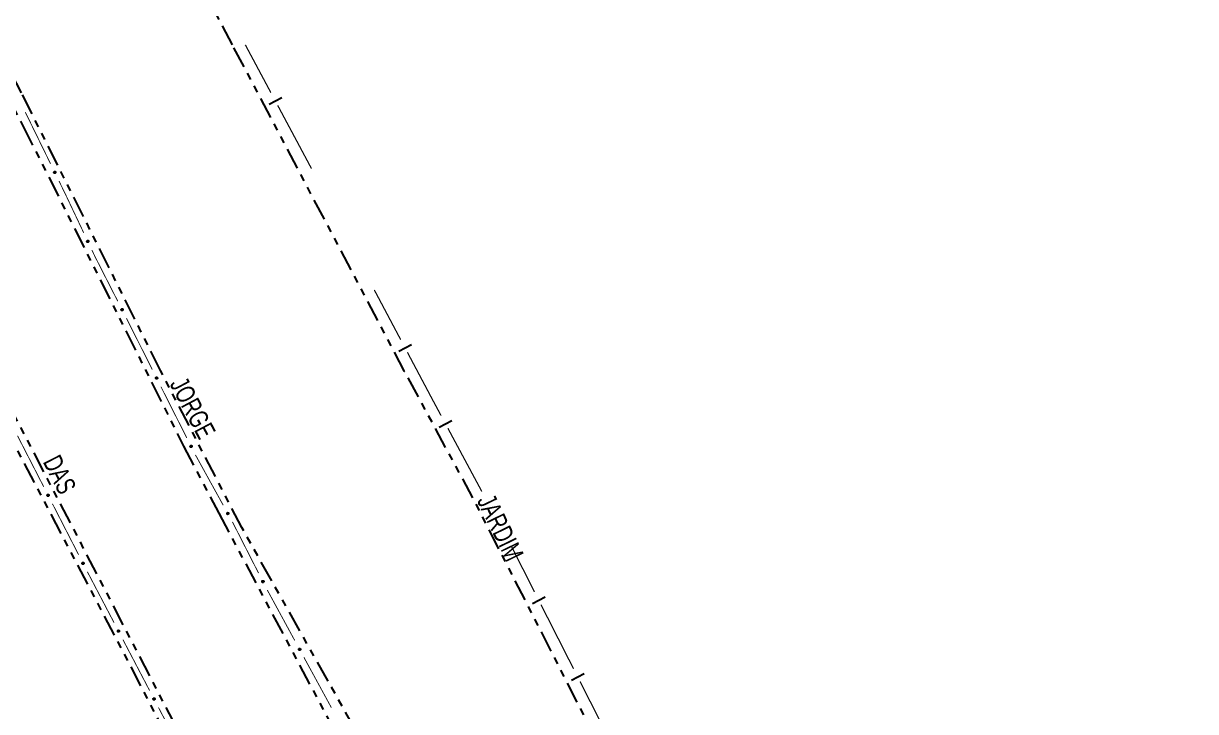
# Model space of a CAD drawing. Extents: x 205807 to 207855, y 4874692 to 4876446.
# Drawn here: x 207431.4 to 207676.4, y 4875464.5 to 4875608.4 of the extents above; entities that cross this region are included whole.
import ezdxf

# ---------------------------------------------------------------- set-up
doc = ezdxf.new("R2010")
doc.units = 0
doc.header["$LTSCALE"] = 1.5
doc.header["$MEASUREMENT"] = 0
doc.linetypes.add('TRACO_25', pattern=[8, 3, -1, 1, -1, 1, -1])
for name, color, linetype in [('LM-LIM-SETORES-BAIRROS', 250, 'CONTINUOUS'), ('SV-EIXO-RUA-N-PAV', 6, 'CONTINUOUS'), ('SV-RUA-NAO-PAV', 7, 'CONTINUOUS'), ('SV-TXT-RUA-N-PAV', 7, 'CONTINUOUS')]:
    doc.layers.add(name, color=color, linetype=linetype)
doc.styles.add('ARIAL', font='ARIAL.SHX')

msp = doc.modelspace()

# ---------------------------------------------------------------- linework, layer by layer
at = {"layer": 'LM-LIM-SETORES-BAIRROS', "const_width": 0.25}
for points in [[(207477.904426, 4875603.581623), (207477.740968, 4875603.887307)], [(207483.09144, 4875593.881371), (207477.904426, 4875603.581623)], [(207491.579281, 4875578.008232), (207484.50608, 4875591.235848)], [(207505.073996, 4875551.956663), (207504.726328, 4875552.611875)], [(207510.229918, 4875542.23985), (207505.073996, 4875551.956663)], [(207516.922327, 4875529.627387), (207511.636079, 4875539.58981)], [(207517.263947, 4875528.991372), (207516.922327, 4875529.627387)], [(207518.683507, 4875526.348485), (207517.263947, 4875528.991372)], [(207527.200867, 4875510.491166), (207520.103067, 4875523.705599)], [(207533.697646, 4875498.413735), (207533.447976, 4875498.906326)], [(207538.21859, 4875489.494034), (207533.697646, 4875498.413735)], [(207540.72675, 4875484.545502), (207539.574873, 4875486.818124)], [(207540.931514, 4875484.142395), (207540.72675, 4875484.545502)], [(207546.366141, 4875473.443571), (207540.931514, 4875484.142395)], [(207554.518082, 4875457.395335), (207547.724798, 4875470.768865)]]:
    msp.add_lwpolyline(points, dxfattribs=at)
at = {"layer": 'LM-LIM-SETORES-BAIRROS'}
for points in [[(207485.357295, 4875592.825009), (207482.711772, 4875591.410369)], [(207512.492379, 4875541.176237), (207509.842339, 4875539.770076)], [(207520.951323, 4875525.296341), (207518.308437, 4875523.876781)], [(207540.460734, 4875488.388235), (207537.784824, 4875487.031952)], [(207548.609265, 4875472.339762), (207545.934559, 4875470.981105)]]:
    msp.add_lwpolyline(points, dxfattribs=at)
at = {"layer": 'SV-EIXO-RUA-N-PAV', "const_width": 0.18}
for points in [[(207431.748091, 4875589.788133), (207437.021225, 4875579.008798)], [(207438.778936, 4875575.415687), (207439.657792, 4875573.619131)], [(207439.657792, 4875573.619131), (207440.040144, 4875572.837527)], [(207440.040144, 4875572.837527), (207443.951349, 4875564.587842)], [(207445.664932, 4875560.973477), (207446.093328, 4875560.069886)], [(207446.093328, 4875560.069886), (207446.323969, 4875559.583408)], [(207446.323969, 4875559.583408), (207451.077551, 4875550.264133)], [(207452.895084, 4875546.700907), (207453.003834, 4875546.487705)], [(207453.003834, 4875546.487705), (207458.293786, 4875535.983914)], [(207460.092988, 4875532.411398), (207460.343764, 4875531.913454)], [(207460.343764, 4875531.913454), (207465.508247, 4875521.702759)], [(207430.107731, 4875522.151284), (207435.590076, 4875511.476833)], [(207467.317358, 4875518.135334), (207473.120005, 4875507.631559)], [(207437.417525, 4875507.918683), (207442.89987, 4875497.244233)], [(207475.053966, 4875504.130166), (207480.504215, 4875493.439292)], [(207444.730044, 4875493.687497), (207450.299397, 4875483.058183)], [(207482.342145, 4875489.886825), (207488.076551, 4875479.345639)], [(207452.155848, 4875479.515079), (207457.725201, 4875468.885765)], [(207489.99049, 4875475.833257), (207495.740785, 4875465.300731)], [(207459.581652, 4875465.342661), (207460.973991, 4875462.685332)]]:
    msp.add_lwpolyline(points, dxfattribs=at)
at = {"layer": 'SV-EIXO-RUA-N-PAV'}
for points in [[(207437.935826, 4875577.38968), (207437.982309, 4875577.374468), (207438.019148, 4875577.35189), (207438.044453, 4875577.324214), (207438.060438, 4875577.293928), (207438.073302, 4875577.261101), (207438.078969, 4875577.225144), (207438.076419, 4875577.183842), (207438.061487, 4875577.137106), (207438.035877, 4875577.100888), (207438.010071, 4875577.074627), (207437.97945, 4875577.056141), (207437.947351, 4875577.044179), (207437.909806, 4875577.039528), (207437.867976, 4875577.042521), (207437.821345, 4875577.058673), (207437.78538, 4875577.081056), (207437.761607, 4875577.108467), (207437.743217, 4875577.13937), (207437.730486, 4875577.173041), (207437.725126, 4875577.208369), (207437.728216, 4875577.25048), (207437.744768, 4875577.296294), (207437.766683, 4875577.332419), (207437.793753, 4875577.356571), (207437.824584, 4875577.373991), (207437.857352, 4875577.387293), (207437.89326, 4875577.394495), (207437.935826, 4875577.38968)], [(207444.846056, 4875562.957646), (207444.892349, 4875562.941867), (207444.928909, 4875562.918839), (207444.953874, 4875562.890855), (207444.969486, 4875562.860375), (207444.981947, 4875562.827394), (207444.987173, 4875562.79137), (207444.984118, 4875562.750102), (207444.968614, 4875562.703553), (207444.942563, 4875562.667651), (207444.916438, 4875562.641708), (207444.885593, 4875562.623598), (207444.85335, 4875562.61203), (207444.81575, 4875562.607839), (207444.77396, 4875562.611344), (207444.72753, 4875562.628066), (207444.691843, 4875562.650888), (207444.668407, 4875562.678588), (207444.650396, 4875562.709713), (207444.638079, 4875562.743537), (207444.633152, 4875562.778929), (207444.636757, 4875562.820999), (207444.653869, 4875562.866607), (207444.676224, 4875562.90246), (207444.703588, 4875562.92628), (207444.734631, 4875562.943321), (207444.767559, 4875562.956221), (207444.803553, 4875562.962982), (207444.846056, 4875562.957646)], [(207452.019092, 4875548.66053), (207452.065822, 4875548.646098), (207452.103034, 4875548.624138), (207452.128798, 4875548.59689), (207452.145287, 4875548.566875), (207452.158697, 4875548.534268), (207452.164965, 4875548.49841), (207452.163105, 4875548.457071), (207452.148957, 4875548.410093), (207452.123956, 4875548.373452), (207452.098593, 4875548.346763), (207452.068285, 4875548.327768), (207452.036391, 4875548.315271), (207451.998929, 4875548.309992), (207451.957054, 4875548.312286), (207451.91016, 4875548.327656), (207451.873826, 4875548.349435), (207451.849598, 4875548.376445), (207451.830694, 4875548.407036), (207451.817402, 4875548.440489), (207451.811452, 4875548.475723), (207451.813837, 4875548.51788), (207451.829621, 4875548.563964), (207451.850929, 4875548.60045), (207451.877592, 4875548.625051), (207451.908128, 4875548.642984), (207451.940669, 4875548.656833), (207451.976451, 4875548.664633), (207452.019092, 4875548.66053)], [(207459.227075, 4875534.375496), (207459.273731, 4875534.360824), (207459.310829, 4875534.338673), (207459.336453, 4875534.311293), (207459.352788, 4875534.281193), (207459.36603, 4875534.248518), (207459.372114, 4875534.212628), (207459.370042, 4875534.1713), (207459.355652, 4875534.124394), (207459.330463, 4875534.087882), (207459.304964, 4875534.061324), (207459.274559, 4875534.042485), (207459.2426, 4875534.030152), (207459.205112, 4875534.025066), (207459.16325, 4875534.027574), (207459.116435, 4875534.043185), (207459.080214, 4875534.06515), (207459.056124, 4875534.092285), (207459.037377, 4875534.122972), (207459.024258, 4875534.156493), (207459.018489, 4875534.191757), (207459.021091, 4875534.233902), (207459.037111, 4875534.279904), (207459.058606, 4875534.31628), (207459.085395, 4875534.340744), (207459.116023, 4875534.35852), (207459.148634, 4875534.372201), (207459.184457, 4875534.379818), (207459.227075, 4875534.375496)], [(207466.444315, 4875520.095956), (207466.490996, 4875520.081364), (207466.528132, 4875520.059278), (207466.553804, 4875520.031942), (207466.57019, 4875520.001871), (207466.583489, 4875519.969218), (207466.589634, 4875519.933339), (207466.587634, 4875519.892007), (207466.573325, 4875519.845077), (207466.5482, 4875519.808521), (207466.522746, 4875519.78192), (207466.492373, 4875519.763027), (207466.460437, 4875519.750639), (207466.422957, 4875519.745488), (207466.38109, 4875519.747925), (207466.334248, 4875519.763455), (207466.29799, 4875519.785357), (207466.273853, 4875519.81245), (207466.255054, 4875519.843105), (207466.241876, 4875519.876603), (207466.236047, 4875519.911857), (207466.238575, 4875519.954006), (207466.254516, 4875520.000036), (207466.275948, 4875520.036449), (207466.302695, 4875520.060959), (207466.333292, 4875520.078788), (207466.36588, 4875520.092525), (207466.401689, 4875520.100204), (207466.444315, 4875520.095956)], [(207436.536079, 4875509.875859), (207436.58285, 4875509.861557), (207436.620122, 4875509.839701), (207436.645962, 4875509.812525), (207436.662535, 4875509.782555), (207436.676036, 4875509.749986), (207436.682403, 4875509.714146), (207436.680659, 4875509.672802), (207436.666641, 4875509.625784), (207436.641742, 4875509.589074), (207436.616454, 4875509.562315), (207436.586199, 4875509.543235), (207436.55434, 4875509.530649), (207436.516892, 4875509.525266), (207436.475012, 4875509.527443), (207436.428074, 4875509.542683), (207436.391681, 4875509.56436), (207436.367377, 4875509.591303), (207436.348388, 4875509.621841), (207436.335003, 4875509.655257), (207436.328955, 4875509.690474), (207436.331223, 4875509.732638), (207436.346878, 4875509.778765), (207436.368084, 4875509.81531), (207436.394679, 4875509.839986), (207436.425164, 4875509.858004), (207436.457667, 4875509.871943), (207436.493427, 4875509.879843), (207436.536079, 4875509.875859)], [(207474.11399, 4875506.059926), (207474.161172, 4875506.047045), (207474.199088, 4875506.026326), (207474.225739, 4875505.999943), (207474.24321, 4875505.970489), (207474.25769, 4875505.938342), (207474.265138, 4875505.902711), (207474.264645, 4875505.861334), (207474.252055, 4875505.813913), (207474.228278, 4875505.776467), (207474.203811, 4875505.748955), (207474.174146, 4875505.728969), (207474.142682, 4875505.715426), (207474.105415, 4875505.708913), (207474.063487, 4875505.709822), (207474.016111, 4875505.723635), (207473.979078, 4875505.744202), (207473.953971, 4875505.770398), (207473.934067, 4875505.800347), (207473.919677, 4875505.833343), (207473.912567, 4875505.868362), (207473.913559, 4875505.910574), (207473.927812, 4875505.957154), (207473.947904, 4875505.994324), (207473.973739, 4875506.019793), (207474.003666, 4875506.038725), (207474.035732, 4875506.05364), (207474.071238, 4875506.062618), (207474.11399, 4875506.059926)], [(207443.845873, 4875495.643259), (207443.892644, 4875495.628957), (207443.929916, 4875495.607101), (207443.955756, 4875495.579924), (207443.972329, 4875495.549955), (207443.98583, 4875495.517386), (207443.992197, 4875495.481546), (207443.990453, 4875495.440202), (207443.976435, 4875495.393184), (207443.951537, 4875495.356474), (207443.926248, 4875495.329714), (207443.895993, 4875495.310634), (207443.864134, 4875495.298049), (207443.826687, 4875495.292666), (207443.784806, 4875495.294843), (207443.737869, 4875495.310082), (207443.701475, 4875495.33176), (207443.677171, 4875495.358703), (207443.658182, 4875495.38924), (207443.644797, 4875495.422657), (207443.638749, 4875495.457874), (207443.641017, 4875495.500037), (207443.656672, 4875495.546165), (207443.677879, 4875495.58271), (207443.704473, 4875495.607386), (207443.734959, 4875495.625404), (207443.767461, 4875495.639343), (207443.803222, 4875495.647243), (207443.845873, 4875495.643259)], [(207481.445403, 4875491.835483), (207481.492131, 4875491.82104), (207481.529337, 4875491.799072), (207481.555096, 4875491.771818), (207481.571578, 4875491.7418), (207481.584981, 4875491.70919), (207481.591241, 4875491.673331), (207481.589372, 4875491.631992), (207481.575213, 4875491.585017), (207481.550205, 4875491.548381), (207481.524836, 4875491.521698), (207481.494524, 4875491.502709), (207481.462627, 4875491.490219), (207481.425163, 4875491.484949), (207481.383289, 4875491.487252), (207481.336398, 4875491.502632), (207481.30007, 4875491.524419), (207481.275847, 4875491.551435), (207481.25695, 4875491.582029), (207481.243665, 4875491.615485), (207481.237723, 4875491.650721), (207481.240118, 4875491.692877), (207481.255912, 4875491.738958), (207481.277228, 4875491.775439), (207481.303896, 4875491.800035), (207481.334436, 4875491.817961), (207481.36698, 4875491.831802), (207481.402764, 4875491.839595), (207481.445403, 4875491.835483)], [(207451.258446, 4875481.46499), (207451.305331, 4875481.45107), (207451.342781, 4875481.429519), (207451.368842, 4875481.402555), (207451.385659, 4875481.372722), (207451.399426, 4875481.340264), (207451.406086, 4875481.304477), (207451.404679, 4875481.26312), (207451.391046, 4875481.215989), (207451.366448, 4875481.179077), (207451.341379, 4875481.152112), (207451.311281, 4875481.132786), (207451.279525, 4875481.11994), (207451.242123, 4875481.114252), (207451.200226, 4875481.116086), (207451.153166, 4875481.130942), (207451.116596, 4875481.152322), (207451.092073, 4875481.179065), (207451.072835, 4875481.209447), (207451.059178, 4875481.242752), (207451.052843, 4875481.277919), (207451.054766, 4875481.320099), (207451.070044, 4875481.366354), (207451.090951, 4875481.403071), (207451.117343, 4875481.427963), (207451.14768, 4875481.446229), (207451.180068, 4875481.460433), (207451.215763, 4875481.468625), (207451.258446, 4875481.46499)], [(207489.123994, 4875477.650096), (207489.171111, 4875477.63698), (207489.208924, 4875477.616072), (207489.235443, 4875477.589557), (207489.252767, 4875477.560017), (207489.267087, 4875477.527798), (207489.274358, 4875477.492131), (207489.273658, 4875477.450756), (207489.260833, 4875477.403399), (207489.23687, 4875477.366071), (207489.212266, 4875477.338682), (207489.182502, 4875477.318843), (207489.150971, 4875477.305457), (207489.113672, 4875477.29913), (207489.071749, 4875477.300248), (207489.024442, 4875477.314296), (207488.987512, 4875477.335047), (207488.962536, 4875477.361368), (207488.942781, 4875477.391416), (207488.928556, 4875477.424483), (207488.92162, 4875477.459536), (207488.922822, 4875477.501744), (207488.937307, 4875477.548252), (207488.957583, 4875477.585322), (207488.983546, 4875477.610661), (207489.013566, 4875477.629444), (207489.045706, 4875477.644199), (207489.081256, 4875477.653001), (207489.123994, 4875477.650096)], [(207458.68425, 4875467.292572), (207458.731135, 4875467.278652), (207458.768585, 4875467.257101), (207458.794646, 4875467.230137), (207458.811463, 4875467.200304), (207458.82523, 4875467.167846), (207458.83189, 4875467.132059), (207458.830483, 4875467.090702), (207458.81685, 4875467.043571), (207458.792252, 4875467.006659), (207458.767183, 4875466.979694), (207458.737085, 4875466.960367), (207458.705329, 4875466.947522), (207458.667927, 4875466.941834), (207458.62603, 4875466.943668), (207458.57897, 4875466.958524), (207458.5424, 4875466.979903), (207458.517877, 4875467.006647), (207458.498639, 4875467.037028), (207458.484982, 4875467.070334), (207458.478647, 4875467.105501), (207458.48057, 4875467.147681), (207458.495848, 4875467.193935), (207458.516755, 4875467.230653), (207458.543147, 4875467.255545), (207458.573484, 4875467.273811), (207458.605872, 4875467.288015), (207458.641567, 4875467.296207), (207458.68425, 4875467.292572)]]:
    msp.add_lwpolyline(points, close=True, dxfattribs=at)
for points in [[(207437.725126, 4875577.208369), (207437.821345, 4875577.058673)], [(207437.728216, 4875577.25048), (207437.867976, 4875577.042521)], [(207437.730284, 4875577.187086), (207437.800104, 4875577.075413)], [(207437.730486, 4875577.173041), (207437.78538, 4875577.081056)], [(207437.731228, 4875577.225524), (207437.840834, 4875577.057361)], [(207437.739553, 4875577.27061), (207437.887093, 4875577.043534)], [(207437.744768, 4875577.296294), (207437.909806, 4875577.039528)], [(207437.755779, 4875577.311967), (207437.925558, 4875577.045641)], [(207437.766683, 4875577.332419), (207437.947351, 4875577.044179)], [(207437.781052, 4875577.341039), (207437.961624, 4875577.052651)], [(207437.793753, 4875577.356571), (207437.97945, 4875577.056141)], [(207437.809923, 4875577.362758), (207437.991641, 4875577.065816)], [(207437.824584, 4875577.373991), (207438.010071, 4875577.074627)], [(207437.843617, 4875577.377722), (207438.02239, 4875577.09301)], [(207437.857352, 4875577.387293), (207438.035877, 4875577.100888)], [(207437.877258, 4875577.386583), (207438.047063, 4875577.123308)], [(207437.89326, 4875577.394495), (207438.061487, 4875577.137106)], [(207437.913297, 4875577.390542), (207438.065714, 4875577.162813)], [(207437.935826, 4875577.38968), (207438.076419, 4875577.183842)], [(207437.960809, 4875577.380365), (207438.074065, 4875577.210951)], [(207437.982309, 4875577.374468), (207438.078969, 4875577.225144)], [(207438.003365, 4875577.361688), (207438.071359, 4875577.250641)], [(207438.019148, 4875577.35189), (207438.073302, 4875577.261101)], [(207444.633152, 4875562.778929), (207444.72753, 4875562.628066)], [(207444.636757, 4875562.820999), (207444.77396, 4875562.611344)], [(207444.638049, 4875562.757584), (207444.706496, 4875562.645064)], [(207444.638079, 4875562.743537), (207444.691843, 4875562.650888)], [(207444.639464, 4875562.796007), (207444.747002, 4875562.626516)], [(207444.64834, 4875562.840989), (207444.793089, 4875562.612123)], [(207444.653869, 4875562.866607), (207444.81575, 4875562.607839)], [(207444.665071, 4875562.882143), (207444.831576, 4875562.613759)], [(207444.676224, 4875562.90246), (207444.85335, 4875562.61203)], [(207444.690698, 4875562.910905), (207444.867725, 4875562.620326)], [(207444.703588, 4875562.92628), (207444.885593, 4875562.623598)], [(207444.719833, 4875562.932268), (207444.897901, 4875562.633123)], [(207444.734631, 4875562.943321), (207444.916438, 4875562.641708)], [(207444.753707, 4875562.946818), (207444.928981, 4875562.659939)], [(207444.767559, 4875562.956221), (207444.942563, 4875562.667651)], [(207444.787454, 4875562.955267), (207444.954023, 4875562.689933)], [(207444.803553, 4875562.962982), (207444.968614, 4875562.703553)], [(207444.82354, 4875562.958784), (207444.973156, 4875562.729206)], [(207444.846056, 4875562.957646), (207444.984118, 4875562.750102)], [(207444.870923, 4875562.948026), (207444.982097, 4875562.777238)], [(207444.892349, 4875562.941867), (207444.987173, 4875562.79137)], [(207444.913247, 4875562.928829), (207444.979876, 4875562.816958)], [(207444.928909, 4875562.918839), (207444.981947, 4875562.827394)], [(207451.811452, 4875548.475723), (207451.91016, 4875548.327656)], [(207451.813837, 4875548.51788), (207451.957054, 4875548.312286)], [(207451.816965, 4875548.454528), (207451.888642, 4875548.344038)], [(207451.817267, 4875548.492977), (207451.929668, 4875548.32667)], [(207451.817402, 4875548.440489), (207451.873826, 4875548.349435)], [(207451.824837, 4875548.538196), (207451.976152, 4875548.313618)], [(207451.829621, 4875548.563964), (207451.998929, 4875548.309992)], [(207451.840369, 4875548.579818), (207452.014576, 4875548.316368)], [(207451.850929, 4875548.60045), (207452.036391, 4875548.315271)], [(207451.865152, 4875548.609309), (207452.05052, 4875548.32398)], [(207451.877592, 4875548.625051), (207452.068285, 4875548.327768)], [(207451.893656, 4875548.631507), (207452.080313, 4875548.337644)], [(207451.908128, 4875548.642984), (207452.098593, 4875548.346763)], [(207451.927095, 4875548.647032), (207452.110603, 4875548.365349)], [(207451.940669, 4875548.656833), (207452.123956, 4875548.373452)], [(207451.960583, 4875548.656455), (207452.134766, 4875548.396056)], [(207451.976451, 4875548.664633), (207452.148957, 4875548.410093)], [(207451.996552, 4875548.661016), (207452.152754, 4875548.435867)], [(207452.019092, 4875548.66053), (207452.163105, 4875548.457071)], [(207452.044227, 4875548.651635), (207452.1603, 4875548.484137)], [(207452.065822, 4875548.646098), (207452.164965, 4875548.49841)], [(207452.087089, 4875548.633671), (207452.15693, 4875548.523777)], [(207452.103034, 4875548.624138), (207452.158697, 4875548.534268)], [(207459.018489, 4875534.191757), (207459.116435, 4875534.043185)], [(207459.021091, 4875534.233902), (207459.16325, 4875534.027574)], [(207459.023893, 4875534.170535), (207459.095001, 4875534.059678)], [(207459.024258, 4875534.156493), (207459.080214, 4875534.06515)], [(207459.024392, 4875534.208981), (207459.135938, 4875534.0421)], [(207459.032194, 4875534.254161), (207459.182354, 4875534.028809)], [(207459.037111, 4875534.279904), (207459.205112, 4875534.025066)], [(207459.04794, 4875534.295703), (207459.220792, 4875534.031361)], [(207459.058606, 4875534.31628), (207459.2426, 4875534.030152)], [(207459.072875, 4875534.325066), (207459.256774, 4875534.038788)], [(207459.085395, 4875534.340744), (207459.274559, 4875534.042485)], [(207459.101492, 4875534.347118), (207459.286637, 4875534.0523)], [(207459.116023, 4875534.35852), (207459.304964, 4875534.061324)], [(207459.135011, 4875534.362471), (207459.317069, 4875534.079848)], [(207459.148634, 4875534.372201), (207459.330463, 4875534.087882)], [(207459.168547, 4875534.371721), (207459.34139, 4875534.11043)], [(207459.184457, 4875534.379818), (207459.355652, 4875534.124394)], [(207459.204538, 4875534.376097), (207459.359582, 4875534.150148)], [(207459.227075, 4875534.375496), (207459.370042, 4875534.1713)], [(207459.252164, 4875534.366471), (207459.367375, 4875534.19838)], [(207459.273731, 4875534.360824), (207459.372114, 4875534.212628)], [(207459.294933, 4875534.348288), (207459.364209, 4875534.238036)], [(207459.310829, 4875534.338673), (207459.36603, 4875534.248518)], [(207466.236047, 4875519.911857), (207466.334248, 4875519.763455)], [(207466.238575, 4875519.954006), (207466.38109, 4875519.747925)], [(207466.241487, 4875519.890644), (207466.312787, 4875519.77991)], [(207466.241876, 4875519.876603), (207466.29799, 4875519.785357)], [(207466.24192, 4875519.929091), (207466.353754, 4875519.762403)], [(207466.249644, 4875519.974285), (207466.400193, 4875519.749192)], [(207466.254516, 4875520.000036), (207466.422957, 4875519.745488)], [(207466.265318, 4875520.015854), (207466.438626, 4875519.751811)], [(207466.275948, 4875520.036449), (207466.460437, 4875519.750639)], [(207466.290202, 4875520.04526), (207466.474595, 4875519.7593)], [(207466.302695, 4875520.060959), (207466.492373, 4875519.763027)], [(207466.318781, 4875520.067361), (207466.504434, 4875519.772863)], [(207466.333292, 4875520.078788), (207466.522746, 4875519.78192)], [(207466.352273, 4875520.082772), (207466.534819, 4875519.800464)], [(207466.36588, 4875520.092525), (207466.5482, 4875519.808521)], [(207466.385793, 4875520.09208), (207466.559087, 4875519.831088)], [(207466.401689, 4875520.100204), (207466.573325, 4875519.845077)], [(207466.421777, 4875520.096518), (207466.57721, 4875519.870838)], [(207466.444315, 4875520.095956), (207466.587634, 4875519.892007)], [(207466.469419, 4875520.086975), (207466.58492, 4875519.919082)], [(207466.490996, 4875520.081364), (207466.589634, 4875519.933339)], [(207466.51222, 4875520.068865), (207466.581686, 4875519.958733)], [(207466.528132, 4875520.059278), (207466.583489, 4875519.969218)], [(207436.328955, 4875509.690474), (207436.428074, 4875509.542683)], [(207436.331223, 4875509.732638), (207436.475012, 4875509.527443)], [(207436.334527, 4875509.669295), (207436.406511, 4875509.559005)], [(207436.334721, 4875509.707744), (207436.447586, 4875509.541752)], [(207436.335003, 4875509.655257), (207436.391681, 4875509.56436)], [(207436.342165, 4875509.752985), (207436.494106, 4875509.528829)], [(207436.346878, 4875509.778765), (207436.516892, 4875509.525266)], [(207436.357582, 4875509.79465), (207436.532522, 4875509.531685)], [(207436.368084, 4875509.81531), (207436.55434, 4875509.530649)], [(207436.382283, 4875509.82421), (207436.568444, 4875509.539397)], [(207436.394679, 4875509.839986), (207436.586199, 4875509.543235)], [(207436.410725, 4875509.846487), (207436.598199, 4875509.553145)], [(207436.425164, 4875509.858004), (207436.616454, 4875509.562315)], [(207436.44412, 4875509.862105), (207436.628412, 4875509.580934)], [(207436.457667, 4875509.871943), (207436.641742, 4875509.589074)], [(207436.477582, 4875509.871621), (207436.65249, 4875509.611708)], [(207436.493427, 4875509.879843), (207436.666641, 4875509.625784)], [(207436.513538, 4875509.876282), (207436.670366, 4875509.651569)], [(207436.536079, 4875509.875859), (207436.680659, 4875509.672802)], [(207436.561239, 4875509.867034), (207436.677778, 4875509.69986)], [(207436.58285, 4875509.861557), (207436.682403, 4875509.714146)], [(207436.60415, 4875509.84919), (207436.674297, 4875509.73949)], [(207436.620122, 4875509.839701), (207436.676036, 4875509.749986)], [(207473.961826, 4875506.003649), (207474.156516, 4875505.724596)], [(207473.973739, 4875506.019793), (207474.174146, 4875505.728969)], [(207473.989581, 4875506.026776), (207474.185841, 4875505.739238)], [(207474.003666, 4875506.038725), (207474.203811, 4875505.748955)], [(207474.02249, 4875506.043397), (207474.2152, 4875505.767928)], [(207474.035732, 4875506.05364), (207474.228278, 4875505.776467)], [(207474.055648, 4875506.053921), (207474.238336, 4875505.799416)], [(207474.071238, 4875506.062618), (207474.252055, 4875505.813913)], [(207474.091446, 4875506.059667), (207474.254999, 4875505.839799)], [(207474.11399, 4875506.059926), (207474.264645, 4875505.861334)], [(207474.139405, 4875506.051865), (207474.260946, 4875505.888292)], [(207474.161172, 4875506.047045), (207474.265138, 4875505.902711)], [(207474.182837, 4875506.035327), (207474.25627, 4875505.927799)], [(207474.199088, 4875506.026326), (207474.25769, 4875505.938342)], [(207473.912567, 4875505.868362), (207474.016111, 4875505.723635)], [(207473.913559, 4875505.910574), (207474.063487, 4875505.709822)], [(207473.917809, 4875505.885798), (207474.035641, 4875505.723295)], [(207473.918777, 4875505.847361), (207473.994064, 4875505.739298)], [(207473.919677, 4875505.833343), (207473.979078, 4875505.744202)], [(207473.923881, 4875505.931243), (207474.082531, 4875505.711785)], [(207473.927812, 4875505.957154), (207474.105415, 4875505.708913)], [(207473.93803, 4875505.973355), (207474.120843, 4875505.715802)], [(207473.947904, 4875505.994324), (207474.142682, 4875505.715426)], [(207443.638749, 4875495.457874), (207443.737869, 4875495.310082)], [(207443.641017, 4875495.500037), (207443.784806, 4875495.294843)], [(207443.644321, 4875495.436695), (207443.716305, 4875495.326405)], [(207443.644515, 4875495.475144), (207443.75738, 4875495.309151)], [(207443.644797, 4875495.422657), (207443.701475, 4875495.33176)], [(207443.65196, 4875495.520384), (207443.8039, 4875495.296229)], [(207443.656672, 4875495.546165), (207443.826687, 4875495.292666)], [(207443.667376, 4875495.562049), (207443.842316, 4875495.299085)], [(207443.677879, 4875495.58271), (207443.864134, 4875495.298049)], [(207443.692077, 4875495.59161), (207443.878239, 4875495.306797)], [(207443.704473, 4875495.607386), (207443.895993, 4875495.310634)], [(207443.720519, 4875495.613887), (207443.907993, 4875495.320545)], [(207443.734959, 4875495.625404), (207443.926248, 4875495.329714)], [(207443.753915, 4875495.629505), (207443.938206, 4875495.348334)], [(207443.767461, 4875495.639343), (207443.951537, 4875495.356474)], [(207443.787376, 4875495.639021), (207443.962284, 4875495.379108)], [(207443.803222, 4875495.647243), (207443.976435, 4875495.393184)], [(207443.823332, 4875495.643682), (207443.980161, 4875495.418968)], [(207443.845873, 4875495.643259), (207443.990453, 4875495.440202)], [(207443.871033, 4875495.634433), (207443.987572, 4875495.46726)], [(207443.892644, 4875495.628957), (207443.992197, 4875495.481546)], [(207443.913945, 4875495.61659), (207443.984092, 4875495.50689)], [(207443.929916, 4875495.607101), (207443.98583, 4875495.517386)], [(207481.237723, 4875491.650721), (207481.336398, 4875491.502632)], [(207481.240118, 4875491.692877), (207481.383289, 4875491.487252)], [(207481.243232, 4875491.629525), (207481.314884, 4875491.519019)], [(207481.243541, 4875491.667974), (207481.355907, 4875491.501643)], [(207481.243665, 4875491.615485), (207481.30007, 4875491.524419)], [(207481.251121, 4875491.713191), (207481.402388, 4875491.48858)], [(207481.255912, 4875491.738958), (207481.425163, 4875491.484949)], [(207481.266663, 4875491.75481), (207481.440812, 4875491.491321)], [(207481.277228, 4875491.775439), (207481.462627, 4875491.490219)], [(207481.291453, 4875491.784296), (207481.476758, 4875491.498925)], [(207481.303896, 4875491.800035), (207481.494524, 4875491.502709)], [(207481.319961, 4875491.806487), (207481.506553, 4875491.512583)], [(207481.334436, 4875491.817961), (207481.524836, 4875491.521698)], [(207481.353404, 4875491.822005), (207481.53685, 4875491.540281)], [(207481.36698, 4875491.831802), (207481.550205, 4875491.548381)], [(207481.386894, 4875491.83142), (207481.56102, 4875491.570983)], [(207481.402764, 4875491.839595), (207481.575213, 4875491.585017)], [(207481.422863, 4875491.835973), (207481.579016, 4875491.61079)], [(207481.445403, 4875491.835483), (207481.589372, 4875491.631992)], [(207481.470536, 4875491.826582), (207481.586572, 4875491.659059)], [(207481.492131, 4875491.82104), (207481.591241, 4875491.673331)], [(207481.513394, 4875491.808609), (207481.583212, 4875491.698699)], [(207481.529337, 4875491.799072), (207481.584981, 4875491.70919)], [(207451.052843, 4875481.277919), (207451.153166, 4875481.130942)], [(207451.054766, 4875481.320099), (207451.200226, 4875481.116086)], [(207451.058468, 4875481.295236), (207451.172684, 4875481.13017)], [(207451.058587, 4875481.256786), (207451.13147, 4875481.147088)], [(207451.059178, 4875481.242752), (207451.116596, 4875481.152322)], [(207451.065542, 4875481.340535), (207451.219308, 4875481.117628)], [(207451.070044, 4875481.366354), (207451.242123, 4875481.114252)], [(207451.080617, 4875481.382325), (207451.2577, 4875481.120798)], [(207451.090951, 4875481.403071), (207451.279525, 4875481.11994)], [(207451.105076, 4875481.412086), (207451.293558, 4875481.128803)], [(207451.117343, 4875481.427963), (207451.311281, 4875481.132786)], [(207451.133335, 4875481.434595), (207451.323199, 4875481.142794)], [(207451.14768, 4875481.446229), (207451.341379, 4875481.152112)], [(207451.166602, 4875481.450485), (207451.353184, 4875481.170828)], [(207451.180068, 4875481.460433), (207451.366448, 4875481.179077)], [(207451.199985, 4875481.460274), (207451.37701, 4875481.201798)], [(207451.215763, 4875481.468625), (207451.391046, 4875481.215989)], [(207451.235902, 4875481.465228), (207451.394561, 4875481.241804)], [(207451.258446, 4875481.46499), (207451.404679, 4875481.26312)], [(207451.283676, 4875481.45637), (207451.401577, 4875481.290154)], [(207451.305331, 4875481.45107), (207451.406086, 4875481.304477)], [(207451.326733, 4875481.438877), (207451.397773, 4875481.329754)], [(207451.342781, 4875481.429519), (207451.399426, 4875481.340264)], [(207488.92162, 4875477.459536), (207489.024442, 4875477.314296)], [(207488.922822, 4875477.501744), (207489.071749, 4875477.300248)], [(207488.926948, 4875477.476947), (207489.043971, 4875477.313859)], [(207488.927726, 4875477.438505), (207489.002473, 4875477.330069)], [(207488.928556, 4875477.424483), (207488.987512, 4875477.335047)], [(207488.933247, 4875477.522361), (207489.090803, 4875477.302115)], [(207488.937307, 4875477.548252), (207489.113672, 4875477.29913)], [(207488.947606, 4875477.564402), (207489.129134, 4875477.305942)], [(207488.957583, 4875477.585322), (207489.150971, 4875477.305457)], [(207488.971552, 4875477.594577), (207489.16485, 4875477.314559)], [(207488.983546, 4875477.610661), (207489.182502, 4875477.318843)], [(207488.999422, 4875477.617566), (207489.194248, 4875477.329054)], [(207489.013566, 4875477.629444), (207489.212266, 4875477.338682)], [(207489.032413, 4875477.634022), (207489.223749, 4875477.357597)], [(207489.045706, 4875477.644199), (207489.23687, 4875477.366071)], [(207489.065623, 4875477.644381), (207489.247042, 4875477.38897)], [(207489.081256, 4875477.653001), (207489.260833, 4875477.403399)], [(207489.10145, 4875477.649949), (207489.263906, 4875477.429269)], [(207489.123994, 4875477.650096), (207489.273658, 4875477.450756)], [(207489.149369, 4875477.641908), (207489.270094, 4875477.477733)], [(207489.171111, 4875477.63698), (207489.274358, 4875477.492131)], [(207489.192718, 4875477.625154), (207489.265614, 4875477.517262)], [(207489.208924, 4875477.616072), (207489.267087, 4875477.527798)], [(207458.478647, 4875467.105501), (207458.57897, 4875466.958524)], [(207458.48057, 4875467.147681), (207458.62603, 4875466.943668)], [(207458.484272, 4875467.122817), (207458.598488, 4875466.957752)], [(207458.484391, 4875467.084368), (207458.557274, 4875466.97467)], [(207458.484982, 4875467.070334), (207458.5424, 4875466.979903)], [(207458.491346, 4875467.168117), (207458.645112, 4875466.94521)], [(207458.495848, 4875467.193935), (207458.667927, 4875466.941834)], [(207458.506421, 4875467.209907), (207458.683504, 4875466.94838)], [(207458.516755, 4875467.230653), (207458.705329, 4875466.947522)], [(207458.53088, 4875467.239668), (207458.719362, 4875466.956385)], [(207458.543147, 4875467.255545), (207458.737085, 4875466.960367)], [(207458.559139, 4875467.262177), (207458.749003, 4875466.970376)], [(207458.573484, 4875467.273811), (207458.767183, 4875466.979694)], [(207458.592406, 4875467.278067), (207458.778988, 4875466.99841)], [(207458.605872, 4875467.288015), (207458.792252, 4875467.006659)], [(207458.625789, 4875467.287856), (207458.802814, 4875467.02938)], [(207458.641567, 4875467.296207), (207458.81685, 4875467.043571)], [(207458.661705, 4875467.29281), (207458.820365, 4875467.069385)], [(207458.68425, 4875467.292572), (207458.830483, 4875467.090702)], [(207458.70948, 4875467.283952), (207458.827381, 4875467.117736)], [(207458.731135, 4875467.278652), (207458.83189, 4875467.132059)], [(207458.752537, 4875467.266459), (207458.823577, 4875467.157336)], [(207458.768585, 4875467.257101), (207458.82523, 4875467.167846)]]:
    msp.add_lwpolyline(points, dxfattribs=at)
at = {"layer": 'SV-RUA-NAO-PAV', "linetype": 'TRACO_25'}
for points in [[(207676.436786, 4875228.705295, 8.252453), (207675.031672, 4875230.572661, 8.327524), (207669.83398, 4875236.426223, 8.427619), (207665.960369, 4875240.454011, 8.577762), (207662.389505, 4875247.055429, 8.577762), (207649.929181, 4875270.33528, 9.228381), (207642.377999, 4875285.10593, 10.229333), (207631.951808, 4875305.391693, 10.229333), (207609.252357, 4875346.601008, 9.803928), (207588.200621, 4875384.384821, 9.728857), (207552.622362, 4875455.746722, 9.453595), (207525.3319, 4875509.15638, 9.478619), (207511.064047, 4875535.609804, 9.116693), (207475.050231, 4875603.886333, 9.116693), (207453.629366, 4875644.496925, 8.354462), (207401.888693, 4875749.220715, 7.59223), (207352.522704, 4875842.056278, 6.707058), (207350.762315, 4875845.214969, 6.707058), (207348.773001, 4875846.379824, 6.707058)], [(207382.058297, 4875603.888904, 7.616818), (207399.876792, 4875574.394606, 7.616818), (207405.456764, 4875562.924663, 7.616818), (207416.926706, 4875550.524726, 7.616818), (207463.736471, 4875460.315179, 7.616818), (207509.538741, 4875364.060663, 8.828), (207507.213752, 4875363.130668, 8.828), (207461.49792, 4875459.20132, 7.616818), (207417.790245, 4875542.703077, 7.616818), (207413.346187, 4875549.571167, 7.616818), (207407.185106, 4875557.045265, 7.616818), (207403.370433, 4875561.498498, 7.616818), (207397.892985, 4875572.296465, 7.616818), (207378.740536, 4875603.888904, 7.616818)], [(207422.404963, 4875603.887555, 8.77246), (207431.253715, 4875586.955565, 8.77246), (207464.833409, 4875519.994115, 8.846225), (207472.193141, 4875505.942937, 9.103262), (207500.759109, 4875452.181972, 9.103262), (207521.26107, 4875414.998543, 9.103262), (207529.4512, 4875399.470445, 9.103262), (207536.83758, 4875380.694553, 9.103262), (207541.543023, 4875383.013291, 9.103262), (207534.155456, 4875400.589663, 9.103262), (207524.342776, 4875419.693176, 9.103262), (207500.917345, 4875460.403514, 9.103262), (207477.018401, 4875502.938662, 9.103262), (207460.025758, 4875535.782244, 9.028191), (207430.938221, 4875593.866424, 8.919989), (207425.759146, 4875603.887477, 7.002115)]]:
    msp.add_polyline3d(points, dxfattribs=at)

# ---------------------------------------------------------------- texts
at = {"layer": 'SV-TXT-RUA-N-PAV', "style": 'ARIAL', "width": 0.7}
for s, rotation, p in [('JORGE', 298, (207461.846595, 4875532.968044)), ('DAS', 297, (207435.32851, 4875516.703619)), ('JARDIM', 296, (207526.104651, 4875508.599418))]:
    msp.add_text(s, height=4, rotation=rotation, dxfattribs=at).set_placement(p)

doc.saveas('drawing.dxf')
